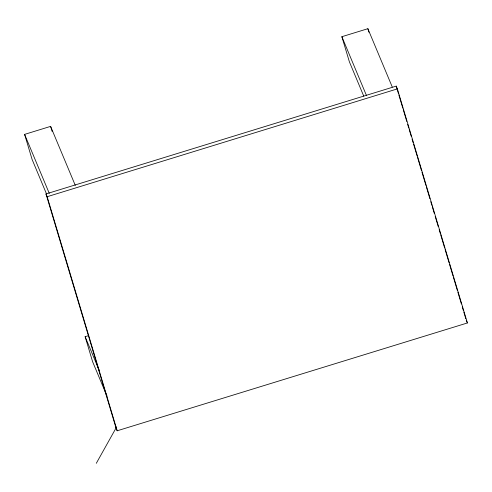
<?xml version="1.0" encoding="UTF-8"?>
<svg xmlns="http://www.w3.org/2000/svg" width="492" height="492" viewBox="0 0 492 492"><rect width="100%" height="100%" fill="white"/><g stroke="black" fill="none" stroke-linecap="round" stroke-linejoin="round"><path stroke-width="0.74" d="M96.297 463.304L116.032 428.015L115.952 426.484M46.506 193.891L32.103 159.463L24.6 134.384L50.608 126.376L75.294 185.404M363.742 96.125L349.375 61.777L341.872 36.703L367.875 28.696L392.272 87.016M45.996 193.94L396.208 86.118L397.37 88.886L467.4 322.961L117.188 430.783L116.032 428.015L45.996 193.94L47.158 196.714L117.188 430.783M47.158 196.714L397.37 88.886M107.035 396.201L92.631 361.768L85.128 336.688L88.738 335.575M466.244 320.187L467.4 322.961M341.872 36.703L366.558 95.725M24.6 134.384L49.292 193.405M85.128 336.688L99.236 370.414M396.208 86.118L398.409 93.48M398.852 94.95L402.819 108.203M403.256 109.673L406.779 121.45M407.659 124.396L408.76 128.074M409.203 129.544L411.183 136.173M412.068 139.113L413.169 142.797M413.606 144.267L417.13 156.044M417.573 157.52L421.533 170.767M421.976 172.237L425.943 185.49M426.379 186.96L429.903 198.737M430.783 201.683L431.884 205.361M432.327 206.837L434.307 213.46M435.192 216.406L438.274 226.707M439.153 229.653L440.254 233.331M440.697 234.807L444.657 248.054M445.1 249.53L449.067 262.777M449.503 264.247L453.027 276.024M453.47 277.5L457.431 290.747M457.874 292.217L461.398 303.995M462.277 306.94L463.378 310.624M463.821 312.094L465.801 318.718M367.875 28.696L368.951 32.275M50.608 126.376L52.109 131.395"/></g></svg>
